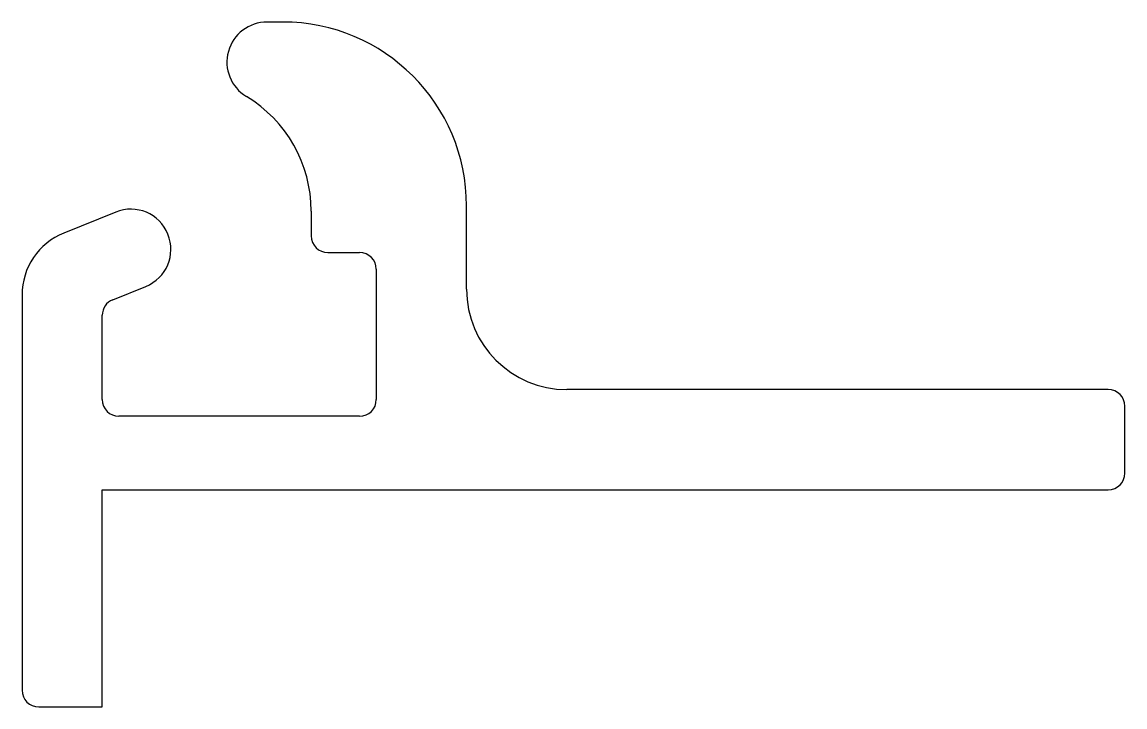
# Model space of a CAD drawing. Extents: x 741.6 to 774.6, y 511.7 to 532.2.
import ezdxf

# ---------------------------------------------------------------- set-up
doc = ezdxf.new("R2010")
doc.units = 0
doc.layers.get('0').update_dxf_attribs({"linetype": 'CONTINUOUS'})

msp = doc.modelspace()

# ---------------------------------------------------------------- linework, layer by layer
for p, q in [((749.356, 532.204), (748.886, 532.204)), ((754.856, 524.204), (754.856, 526.704)), ((744.359, 526.516), (742.807, 525.889)), ((750.206, 526.548), (750.206, 525.804)), ((750.706, 525.304), (751.656, 525.304)), ((752.156, 524.804), (752.156, 520.904)), ((744.269, 523.891), (745.258, 524.291)), ((741.556, 524.035), (741.556, 512.204)), ((743.956, 520.904), (743.956, 523.428)), ((774.056, 521.204), (757.856, 521.204)), ((774.556, 518.704), (774.556, 520.704)), ((751.656, 520.404), (744.456, 520.404)), ((743.956, 511.704), (743.956, 518.204)), ((743.956, 518.204), (774.056, 518.204)), ((742.056, 511.704), (743.956, 511.704))]:
    msp.add_line(p, q)
for centre, radius, start, end in [((748.886, 531.004), 1.2, 90, 238.9768), ((749.356, 526.704), 5.5, 0, 90), ((746.206, 526.548), 4, 0, 58.9768), ((744.809, 525.404), 1.2, 292, 112), ((743.556, 524.035), 2, 112, 180), ((750.706, 525.804), 0.5, 180, 270), ((751.656, 524.804), 0.5, 0, 90), ((757.856, 524.204), 3, 180, 270), ((744.456, 523.428), 0.5, 112, 180), ((774.056, 520.704), 0.5, 0, 90), ((744.456, 520.904), 0.5, 180, 270), ((751.656, 520.904), 0.5, 270, 0), ((774.056, 518.704), 0.5, 270, 0), ((742.056, 512.204), 0.5, 180, 270)]:
    msp.add_arc(centre, radius, start, end)

doc.saveas('drawing.dxf')
